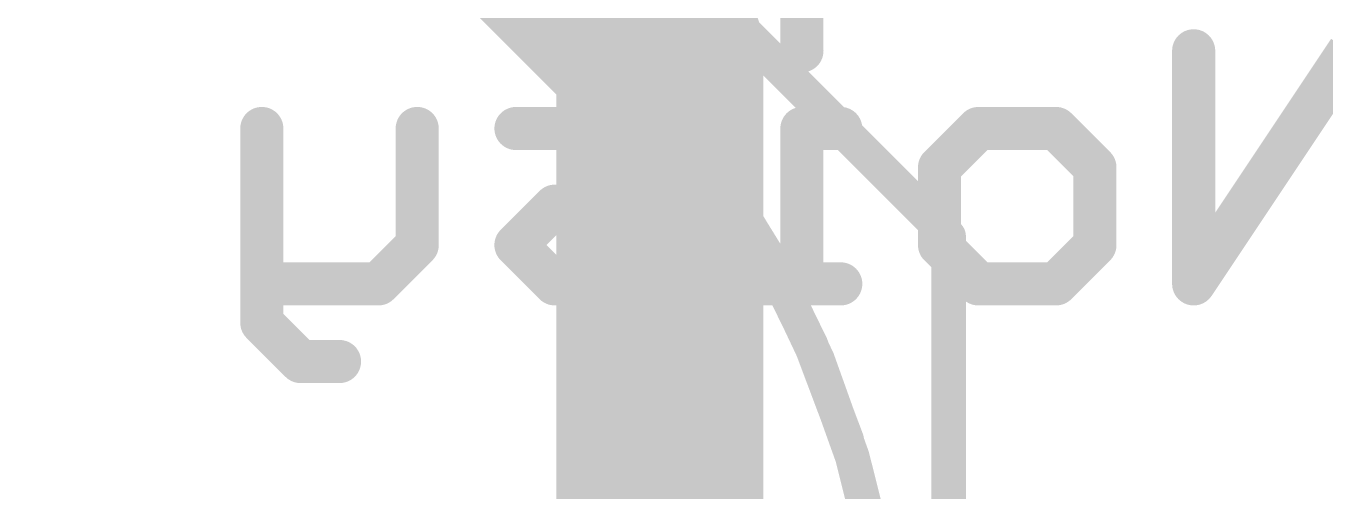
# Model space of a CAD drawing. Extents: x -34 to 73, y -20 to 26.
# Drawn here: x 19.456 to 23.284, y 4.737 to 6.106 of the extents above; entities that cross this region are included whole.
import ezdxf

# ---------------------------------------------------------------- set-up
doc = ezdxf.new("R2010")
doc.units = 0
for name, color, linetype in [('1', 12, 'CONTINUOUS'), ('21', 41, 'CONTINUOUS'), ('22', 40, 'CONTINUOUS'), ('51', 53, 'CONTINUOUS')]:
    doc.layers.add(name, color=color, linetype=linetype)

msp = doc.modelspace()

# ---------------------------------------------------------------- linework, layer by layer
at = {"layer": '1', "const_width": 0.6096}
for points in [[(20.852, 6.501), (21.323, 6.0301)], [(21.323, 6.0301), (21.323, 3.937)]]:
    msp.add_lwpolyline(points, dxfattribs=at)
at = {"layer": '1', "const_width": 0.3048}
for points in [[(21.4754, 6.0301, 1), (21.1706, 6.0301)], [(21.2152, 5.9223, 1), (21.4308, 6.1378)]]:
    msp.add_lwpolyline(points, format="xyb", dxfattribs=at)
at = {"layer": '21', "const_width": 0.1016}
for points in [[(20.473, 7.187), (22.173, 5.487)], [(22.173, 5.487), (22.173, 4.887)]]:
    msp.add_lwpolyline(points, dxfattribs=at)
at = {"layer": '21'}
for points, const_width in [([(21.873, 4.887, 0.7285), (15.973, 4.887)], 0.1016), ([(22.1984, 5.487, 1), (22.1476, 5.487)], 0.0508), ([(22.155, 5.469, 1), (22.191, 5.505)], 0.0508), ([(21.8488, 4.8792, 1), (21.8972, 4.8948)], 0.0508), ([(22.1476, 4.887, 1), (22.1984, 4.887)], 0.0508)]:
    msp.add_lwpolyline(points, format="xyb", dxfattribs=dict(at, const_width=const_width))
at = {"layer": '22', "const_width": 0.127}
for points in [[(21.741, 6.1475), (21.741, 6.0331)], [(23.3523, 6.0331), (22.8947, 5.3467)], [(22.8947, 5.3467), (22.8947, 6.0331)], [(20.1505, 5.8043), (20.1505, 5.2323)], [(20.6081, 5.8043), (20.6081, 5.4611)], [(21.2421, 5.8043), (20.8989, 5.8043)], [(21.3565, 5.6899), (21.2421, 5.8043)], [(21.8554, 5.8043), (21.741, 5.8043)], [(21.741, 5.8043), (21.741, 5.3467)], [(22.1463, 5.6899), (22.2607, 5.8043)], [(22.2607, 5.8043), (22.4894, 5.8043)], [(22.4894, 5.8043), (22.6038, 5.6899)], [(21.2421, 5.5755), (21.3565, 5.6899)], [(22.1463, 5.4611), (22.1463, 5.6899)], [(22.6038, 5.6899), (22.6038, 5.4611)], [(20.8989, 5.4611), (21.0133, 5.5755)], [(21.0133, 5.5755), (21.2421, 5.5755)], [(20.6081, 5.4611), (20.4937, 5.3467)], [(21.0133, 5.3467), (20.8989, 5.4611)], [(22.2607, 5.3467), (22.1463, 5.4611)], [(22.6038, 5.4611), (22.4894, 5.3467)], [(20.4937, 5.3467), (20.1505, 5.3467)], [(21.3565, 5.3467), (21.0133, 5.3467)], [(21.8554, 5.3467), (21.6266, 5.3467)], [(22.4894, 5.3467), (22.2607, 5.3467)], [(20.1505, 5.2323), (20.2649, 5.1179)], [(20.2649, 5.1179), (20.3793, 5.1179)]]:
    msp.add_lwpolyline(points, dxfattribs=at)
at = {"layer": '22', "const_width": 0.0635}
for points in [[(22.9264, 6.0331, 1), (22.8629, 6.0331)], [(21.7093, 6.0331, 1), (21.7728, 6.0331)], [(20.1822, 5.8043, 1), (20.1187, 5.8043)], [(20.6398, 5.8043, 1), (20.5763, 5.8043)], [(20.8989, 5.836, 1), (20.8989, 5.7725)], [(21.2645, 5.8267, 1), (21.2196, 5.7818)], [(21.2421, 5.7725, 1), (21.2421, 5.836)], [(21.741, 5.836, 1), (21.741, 5.7725)], [(21.7728, 5.8043, 1), (21.7093, 5.8043)], [(21.8554, 5.7725, 1), (21.8554, 5.836)], [(22.2607, 5.836, 1), (22.2607, 5.7725)], [(22.2831, 5.7818, 1), (22.2382, 5.8267)], [(22.5119, 5.8267, 1), (22.467, 5.7818)], [(22.4894, 5.7725, 1), (22.4894, 5.836)], [(21.3789, 5.6674, 1), (21.334, 5.7123)], [(21.334, 5.6674, 1), (21.3789, 5.7123)], [(22.178, 5.6899, 1), (22.1145, 5.6899)], [(22.1238, 5.7123, 1), (22.1687, 5.6674)], [(22.6356, 5.6899, 1), (22.5721, 5.6899)], [(22.5814, 5.6674, 1), (22.6263, 5.7123)], [(21.0133, 5.6072, 1), (21.0133, 5.5437)], [(21.0357, 5.553, 1), (20.9908, 5.5979)], [(21.2196, 5.5979, 1), (21.2645, 5.553)], [(21.2421, 5.5437, 1), (21.2421, 5.6072)], [(20.6305, 5.4386, 1), (20.5856, 5.4835)], [(20.9213, 5.4835, 1), (20.8764, 5.4386)], [(20.8764, 5.4835, 1), (20.9213, 5.4386)], [(22.1687, 5.4835, 1), (22.1238, 5.4386)], [(22.6263, 5.4386, 1), (22.5814, 5.4835)], [(20.5763, 5.4611, 1), (20.6398, 5.4611)], [(22.1145, 5.4611, 1), (22.178, 5.4611)], [(22.5721, 5.4611, 1), (22.6356, 5.4611)], [(20.1505, 5.3784, 1), (20.1505, 5.315)], [(20.4712, 5.3692, 1), (20.5161, 5.3242)], [(20.4937, 5.315, 1), (20.4937, 5.3784)], [(21.0133, 5.3784, 1), (21.0133, 5.315)], [(20.9908, 5.3242, 1), (21.0357, 5.3692)], [(21.3565, 5.315, 1), (21.3565, 5.3784)], [(21.6266, 5.3784, 1), (21.6266, 5.315)], [(21.8554, 5.315, 1), (21.8554, 5.3784)], [(22.2607, 5.3784, 1), (22.2607, 5.315)], [(22.2382, 5.3242, 1), (22.2831, 5.3692)], [(22.467, 5.3692, 1), (22.5119, 5.3242)], [(22.4894, 5.315, 1), (22.4894, 5.3784)], [(21.7093, 5.3467, 1), (21.7728, 5.3467)], [(22.8629, 5.3467, 1), (22.9264, 5.3467)], [(22.8683, 5.3643, 1), (22.9211, 5.3291)], [(20.1729, 5.2548, 1), (20.128, 5.2099)], [(20.1187, 5.2323, 1), (20.1822, 5.2323)], [(20.2649, 5.1497, 1), (20.2649, 5.0862)], [(20.2424, 5.0955, 1), (20.2873, 5.1404)], [(20.3793, 5.0862, 1), (20.3793, 5.1497)]]:
    msp.add_lwpolyline(points, format="xyb", dxfattribs=at)
at = {"layer": '51', "const_width": 0.1016}
for points in [[(20.473, 7.187), (22.173, 5.487)], [(22.173, 5.487), (22.173, 2.387)]]:
    msp.add_lwpolyline(points, dxfattribs=at)
at = {"layer": '51'}
for points, const_width in [([(18.923, 0.837, 1), (18.923, 7.037, 1), (18.923, 0.837)], 0.1016), ([(22.1984, 5.487, 1), (22.1476, 5.487)], 0.0508), ([(22.155, 5.469, 1), (22.191, 5.505)], 0.0508)]:
    msp.add_lwpolyline(points, format="xyb", dxfattribs=dict(at, const_width=const_width))

doc.saveas('drawing.dxf')
